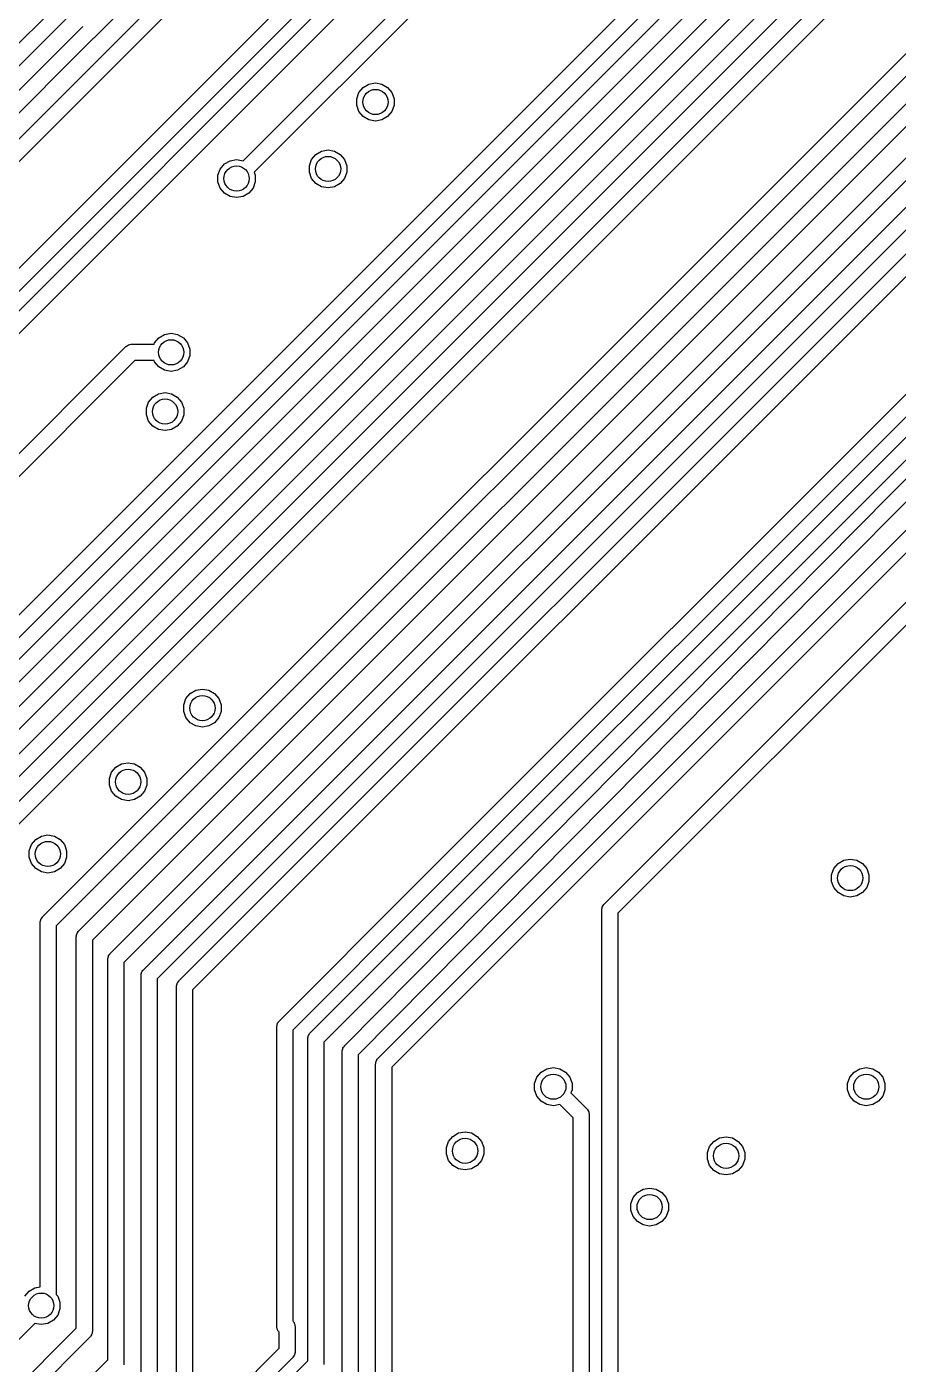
# Model space of a CAD drawing. Extents: x 10 to 287, y -200 to -10.
# Drawn here: x 151.43 to 165.23, y -114.25 to -93.08 of the extents above; entities that cross this region are included whole.
import ezdxf

# ---------------------------------------------------------------- set-up
doc = ezdxf.new("R2010")
doc.units = 0
doc.header["$MEASUREMENT"] = 0
doc.layers.add('BLACK', color=7, linetype='CONTINUOUS')

msp = doc.modelspace()

# ---------------------------------------------------------------- linework, layer by layer
at = {"layer": 'Black'}
for p, q in [((141.871, -102.773), (168.433, -76.2104)), ((168.65, -76.3528), (142.088, -102.915)), ((169.16, -76.5921), (152.5, -93.2519)), ((148.371, -105.323), (173.609, -80.0844)), ((173.826, -80.2268), (148.587, -105.465)), ((148.871, -105.523), (171.581, -82.8133)), ((171.724, -83.0301), (149.088, -105.666)), ((149.371, -105.772), (171.121, -84.0223)), ((171.264, -84.2391), (149.588, -105.915)), ((149.872, -106.021), (170.492, -85.4015)), ((170.634, -85.6183), (150.089, -106.164)), ((148.309, -97.8513), (159.58, -86.5802)), ((150.37, -106.275), (169.978, -86.6664)), ((159.722, -86.797), (148.526, -97.9937)), ((170.121, -86.8832), (150.586, -106.418)), ((149.727, -98.483), (160.802, -87.4088)), ((151.682, -107.169), (171.57, -87.2802)), ((160.944, -87.6256), (149.87, -98.6998)), ((171.713, -87.497), (151.898, -107.311)), ((146.45, -102.431), (160.6, -88.2802)), ((160.78, -88.4598), (146.682, -102.558)), ((152.252, -107.393), (170.462, -89.1823)), ((170.605, -89.3991), (152.469, -107.535)), ((152.753, -107.748), (168.691, -91.809)), ((168.908, -91.9514), (152.969, -107.89)), ((154.855, -95.1989), (157.552, -92.5018)), ((157.73, -92.6832), (155.031, -95.3821)), ((142.722, -102.668), (152.318, -93.0723)), ((153.276, -108.004), (168.195, -93.0854)), ((152.487, -93.2619), (142.939, -102.811)), ((152.492, -93.2594), (152.487, -93.2619)), ((152.495, -93.2551), (152.492, -93.2594)), ((152.5, -93.2519), (152.495, -93.2551)), ((168.412, -93.2278), (153.493, -108.147)), ((156.757, -94.0395), (156.847, -93.9873)), ((156.847, -93.9873), (156.95, -93.9691)), ((156.95, -93.9691), (157.053, -93.9873)), ((157.053, -93.9873), (157.143, -94.0395)), ((156.654, -94.2178), (156.689, -94.1196)), ((156.689, -94.1196), (156.757, -94.0395)), ((157.143, -94.0395), (157.211, -94.1196)), ((157.211, -94.1196), (157.246, -94.2178)), ((153.839, -108.181), (167.713, -94.3072)), ((156.654, -94.3222), (156.654, -94.2178)), ((156.689, -94.4204), (156.654, -94.3222)), ((157.246, -94.3222), (157.211, -94.4204)), ((157.246, -94.2178), (157.246, -94.3222)), ((167.856, -94.524), (154.056, -108.324)), ((156.757, -94.5005), (156.689, -94.4204)), ((156.847, -94.5527), (156.757, -94.5005)), ((156.95, -94.5709), (156.847, -94.5527)), ((157.053, -94.5527), (156.95, -94.5709)), ((157.143, -94.5005), (157.053, -94.5527)), ((157.211, -94.4204), (157.143, -94.5005)), ((156.007, -95.0995), (156.097, -95.0473)), ((156.097, -95.0473), (156.2, -95.0291)), ((156.2, -95.0291), (156.303, -95.0473)), ((156.303, -95.0473), (156.393, -95.0995)), ((154.491, -95.3312), (154.558, -95.2511)), ((154.558, -95.2511), (154.649, -95.1989)), ((154.649, -95.1989), (154.752, -95.1807)), ((154.752, -95.1807), (154.854, -95.1989)), ((154.854, -95.1989), (154.855, -95.1989)), ((155.904, -95.2778), (155.939, -95.1796)), ((155.939, -95.1796), (156.007, -95.0995)), ((156.393, -95.0995), (156.461, -95.1796)), ((156.461, -95.1796), (156.496, -95.2778)), ((154.455, -95.4293), (154.491, -95.3312)), ((154.455, -95.5338), (154.455, -95.4293)), ((155.031, -95.3821), (155.048, -95.4293)), ((155.048, -95.4293), (155.048, -95.5338)), ((155.904, -95.3822), (155.904, -95.2778)), ((155.939, -95.4804), (155.904, -95.3822)), ((156.496, -95.3822), (156.461, -95.4804)), ((156.496, -95.2778), (156.496, -95.3822)), ((154.491, -95.632), (154.455, -95.5338)), ((154.558, -95.7121), (154.491, -95.632)), ((155.012, -95.632), (154.945, -95.7121)), ((155.048, -95.5338), (155.012, -95.632)), ((156.007, -95.5605), (155.939, -95.4804)), ((156.097, -95.6127), (156.007, -95.5605)), ((156.2, -95.6309), (156.097, -95.6127)), ((156.303, -95.6127), (156.2, -95.6309)), ((156.393, -95.5605), (156.303, -95.6127)), ((156.461, -95.4804), (156.393, -95.5605)), ((154.649, -95.7643), (154.558, -95.7121)), ((154.752, -95.7825), (154.649, -95.7643)), ((154.854, -95.7643), (154.752, -95.7825)), ((154.945, -95.7121), (154.854, -95.7643)), ((157.58, -106.66), (166.74, -97.5002)), ((166.883, -97.717), (157.76, -106.84)), ((153.455, -98.0815), (153.522, -98.0015)), ((153.522, -98.0015), (153.613, -97.9492)), ((153.613, -97.9492), (153.716, -97.9311)), ((153.716, -97.9311), (153.819, -97.9492)), ((153.819, -97.9492), (153.909, -98.0015)), ((153.909, -98.0015), (153.976, -98.0815)), ((150.562, -100.581), (153.001, -98.1422)), ((153.001, -98.1422), (153.006, -98.139)), ((153.006, -98.139), (153.009, -98.1347)), ((153.009, -98.1347), (153.024, -98.1264)), ((153.024, -98.1264), (153.037, -98.1169)), ((153.037, -98.1169), (153.043, -98.1154)), ((153.043, -98.1154), (153.047, -98.1126)), ((153.047, -98.1126), (153.064, -98.1097)), ((153.064, -98.1097), (153.08, -98.1054)), ((153.08, -98.1054), (153.085, -98.1059)), ((153.085, -98.1059), (153.091, -98.105)), ((153.091, -98.105), (153.447, -98.105)), ((153.447, -98.105), (153.455, -98.0815)), ((153.976, -98.0815), (154.012, -98.1797)), ((154.012, -98.1797), (154.012, -98.2842)), ((153.143, -98.359), (150.739, -100.764)), ((153.447, -98.359), (153.143, -98.359)), ((153.455, -98.3824), (153.447, -98.359)), ((153.522, -98.4624), (153.455, -98.3824)), ((153.976, -98.3824), (153.909, -98.4624)), ((154.012, -98.2842), (153.976, -98.3824)), ((153.613, -98.5147), (153.522, -98.4624)), ((153.716, -98.5328), (153.613, -98.5147)), ((153.819, -98.5147), (153.716, -98.5328)), ((153.909, -98.4624), (153.819, -98.5147)), ((155.915, -109.005), (166.28, -98.6402)), ((166.423, -98.857), (156.132, -109.148)), ((153.324, -99.1178), (153.359, -99.0196)), ((153.359, -99.0196), (153.427, -98.9395)), ((153.427, -98.9395), (153.517, -98.8873)), ((153.517, -98.8873), (153.62, -98.8691)), ((153.62, -98.8691), (153.723, -98.8873)), ((153.723, -98.8873), (153.813, -98.9395)), ((153.813, -98.9395), (153.881, -99.0196)), ((153.881, -99.0196), (153.916, -99.1178)), ((153.324, -99.2222), (153.324, -99.1178)), ((153.359, -99.3204), (153.324, -99.2222)), ((153.916, -99.2222), (153.881, -99.3204)), ((153.916, -99.1178), (153.916, -99.2222)), ((153.427, -99.4005), (153.359, -99.3204)), ((153.517, -99.4527), (153.427, -99.4005)), ((153.62, -99.4709), (153.517, -99.4527)), ((153.723, -99.4527), (153.62, -99.4709)), ((153.813, -99.4005), (153.723, -99.4527)), ((153.881, -99.3204), (153.813, -99.4005)), ((156.461, -109.21), (165.665, -99.9132)), ((165.845, -100.092), (156.678, -109.351)), ((156.991, -109.403), (165.899, -100.494)), ((166.042, -100.711), (157.207, -109.545)), ((160.57, -106.966), (166.407, -101.129)), ((166.55, -101.346), (160.787, -107.109)), ((153.915, -103.811), (153.95, -103.713)), ((153.95, -103.713), (154.018, -103.633)), ((154.018, -103.633), (154.108, -103.58)), ((154.108, -103.58), (154.211, -103.562)), ((154.211, -103.562), (154.314, -103.58)), ((154.314, -103.58), (154.404, -103.633)), ((154.404, -103.633), (154.472, -103.713)), ((154.472, -103.713), (154.507, -103.811)), ((153.915, -103.915), (153.915, -103.811)), ((153.95, -104.014), (153.915, -103.915)), ((154.507, -103.915), (154.472, -104.014)), ((154.507, -103.811), (154.507, -103.915)), ((154.018, -104.094), (153.95, -104.014)), ((154.108, -104.146), (154.018, -104.094)), ((154.211, -104.164), (154.108, -104.146)), ((154.314, -104.146), (154.211, -104.164)), ((154.404, -104.094), (154.314, -104.146)), ((154.472, -104.014), (154.404, -104.094)), ((152.842, -104.799), (152.932, -104.746)), ((152.932, -104.746), (153.035, -104.728)), ((153.035, -104.728), (153.138, -104.746)), ((153.138, -104.746), (153.228, -104.799)), ((152.739, -104.977), (152.774, -104.879)), ((152.739, -105.081), (152.739, -104.977)), ((152.774, -104.879), (152.842, -104.799)), ((153.228, -104.799), (153.296, -104.879)), ((153.296, -104.879), (153.331, -104.977)), ((153.331, -104.977), (153.331, -105.081)), ((152.774, -105.179), (152.739, -105.081)), ((152.842, -105.259), (152.774, -105.179)), ((153.296, -105.179), (153.228, -105.259)), ((153.331, -105.081), (153.296, -105.179)), ((152.932, -105.312), (152.842, -105.259)), ((153.035, -105.33), (152.932, -105.312)), ((153.138, -105.312), (153.035, -105.33)), ((153.228, -105.259), (153.138, -105.312)), ((151.469, -106.12), (151.504, -106.022)), ((151.504, -106.022), (151.572, -105.942)), ((151.572, -105.942), (151.662, -105.889)), ((151.662, -105.889), (151.765, -105.871)), ((151.765, -105.871), (151.868, -105.889)), ((151.868, -105.889), (151.958, -105.942)), ((151.958, -105.942), (152.026, -106.022)), ((152.026, -106.022), (152.061, -106.12)), ((151.469, -106.224), (151.469, -106.12)), ((151.504, -106.322), (151.469, -106.224)), ((152.061, -106.224), (152.026, -106.322)), ((152.061, -106.12), (152.061, -106.224)), ((164.272, -106.323), (164.362, -106.27)), ((164.362, -106.27), (164.465, -106.252)), ((164.465, -106.252), (164.568, -106.27)), ((164.568, -106.27), (164.658, -106.323)), ((151.572, -106.402), (151.504, -106.322)), ((151.662, -106.455), (151.572, -106.402)), ((151.765, -106.473), (151.662, -106.455)), ((151.868, -106.455), (151.765, -106.473)), ((151.958, -106.402), (151.868, -106.455)), ((152.026, -106.322), (151.958, -106.402)), ((164.169, -106.501), (164.204, -106.403)), ((164.204, -106.403), (164.272, -106.323)), ((164.658, -106.323), (164.726, -106.403)), ((164.726, -106.403), (164.761, -106.501)), ((155.424, -108.816), (157.58, -106.66)), ((164.169, -106.605), (164.169, -106.501)), ((164.204, -106.703), (164.169, -106.605)), ((164.761, -106.605), (164.726, -106.703)), ((164.761, -106.501), (164.761, -106.605)), ((157.76, -106.84), (155.641, -108.959)), ((164.272, -106.783), (164.204, -106.703)), ((164.362, -106.836), (164.272, -106.783)), ((164.465, -106.854), (164.362, -106.836)), ((164.568, -106.836), (164.465, -106.854)), ((164.658, -106.783), (164.568, -106.836)), ((164.726, -106.703), (164.658, -106.783)), ((160.533, -107.056), (160.534, -107.05)), ((160.533, -111.163), (160.533, -107.056)), ((160.534, -107.045), (160.538, -107.029)), ((160.534, -107.05), (160.534, -107.045)), ((160.538, -107.029), (160.541, -107.012)), ((160.541, -107.012), (160.544, -107.008)), ((160.544, -107.008), (160.545, -107.002)), ((160.545, -107.002), (160.554, -106.989)), ((160.554, -106.989), (160.563, -106.974)), ((160.563, -106.974), (160.567, -106.971)), ((160.567, -106.971), (160.57, -106.966)), ((160.787, -107.109), (160.787, -111.163)), ((151.644, -107.259), (151.645, -107.253)), ((151.644, -113.022), (151.644, -107.259)), ((151.645, -107.248), (151.649, -107.232)), ((151.645, -107.253), (151.645, -107.248)), ((151.649, -107.232), (151.652, -107.215)), ((151.652, -107.215), (151.655, -107.21)), ((151.655, -107.21), (151.656, -107.205)), ((151.656, -107.205), (151.666, -107.191)), ((151.666, -107.191), (151.674, -107.177)), ((151.674, -107.177), (151.678, -107.173)), ((151.678, -107.173), (151.682, -107.169)), ((151.898, -107.311), (151.898, -113.143)), ((152.215, -107.472), (152.219, -107.456)), ((152.216, -107.477), (152.215, -107.472)), ((152.215, -107.483), (152.216, -107.477)), ((152.215, -113.678), (152.215, -107.483)), ((152.219, -107.456), (152.222, -107.439)), ((152.222, -107.439), (152.225, -107.434)), ((152.225, -107.434), (152.226, -107.429)), ((152.226, -107.429), (152.236, -107.415)), ((152.236, -107.415), (152.244, -107.401)), ((152.244, -107.401), (152.249, -107.397)), ((152.249, -107.397), (152.252, -107.393)), ((152.469, -107.535), (152.469, -113.731)), ((152.749, -107.752), (152.753, -107.748)), ((152.715, -107.837), (152.716, -107.832)), ((152.715, -114.179), (152.715, -107.837)), ((152.716, -107.826), (152.72, -107.81)), ((152.716, -107.832), (152.716, -107.826)), ((152.72, -107.81), (152.723, -107.794)), ((152.723, -107.794), (152.726, -107.789)), ((152.726, -107.789), (152.727, -107.784)), ((152.727, -107.784), (152.737, -107.77)), ((152.737, -107.77), (152.745, -107.756)), ((152.745, -107.756), (152.749, -107.752)), ((152.969, -107.89), (152.969, -114.231)), ((153.239, -108.083), (153.244, -108.067)), ((153.24, -108.088), (153.239, -108.083)), ((153.239, -108.094), (153.24, -108.088)), ((153.239, -114.564), (153.239, -108.094)), ((153.244, -108.067), (153.247, -108.051)), ((153.247, -108.051), (153.249, -108.046)), ((153.249, -108.046), (153.251, -108.04)), ((153.251, -108.04), (153.26, -108.027)), ((153.26, -108.027), (153.269, -108.012)), ((153.269, -108.012), (153.273, -108.009)), ((153.273, -108.009), (153.276, -108.004)), ((153.493, -108.147), (153.493, -114.617)), ((153.802, -108.26), (153.806, -108.244)), ((153.803, -108.266), (153.802, -108.26)), ((153.802, -108.271), (153.803, -108.266)), ((153.802, -114.694), (153.802, -108.271)), ((153.806, -108.244), (153.809, -108.228)), ((153.809, -108.228), (153.812, -108.223)), ((153.812, -108.223), (153.814, -108.218)), ((153.814, -108.218), (153.823, -108.204)), ((153.823, -108.204), (153.831, -108.19)), ((153.831, -108.19), (153.836, -108.186)), ((153.836, -108.186), (153.839, -108.181)), ((154.056, -108.324), (154.056, -114.746)), ((155.387, -108.906), (155.388, -108.9)), ((155.387, -113.65), (155.387, -108.906)), ((155.388, -108.895), (155.392, -108.879)), ((155.388, -108.9), (155.388, -108.895)), ((155.392, -108.879), (155.395, -108.862)), ((155.395, -108.862), (155.398, -108.858)), ((155.398, -108.858), (155.399, -108.852)), ((155.399, -108.852), (155.409, -108.839)), ((155.409, -108.839), (155.417, -108.824)), ((155.417, -108.824), (155.421, -108.821)), ((155.421, -108.821), (155.424, -108.816)), ((155.641, -108.959), (155.641, -113.562)), ((155.899, -109.028), (155.908, -109.013)), ((155.908, -109.013), (155.912, -109.01)), ((155.912, -109.01), (155.915, -109.005)), ((155.878, -109.084), (155.883, -109.068)), ((155.879, -109.09), (155.878, -109.084)), ((155.878, -109.095), (155.879, -109.09)), ((155.878, -114.049), (155.878, -109.095)), ((155.883, -109.068), (155.886, -109.052)), ((155.886, -109.052), (155.888, -109.047)), ((155.888, -109.047), (155.89, -109.041)), ((155.89, -109.041), (155.899, -109.028)), ((156.132, -109.148), (156.132, -114.049)), ((156.436, -109.246), (156.445, -109.232)), ((156.445, -109.232), (156.454, -109.217)), ((156.454, -109.217), (156.458, -109.214)), ((156.458, -109.214), (156.461, -109.21)), ((156.424, -109.299), (156.425, -109.294)), ((156.424, -117.186), (156.424, -109.299)), ((156.425, -109.288), (156.429, -109.272)), ((156.425, -109.294), (156.425, -109.288)), ((156.429, -109.272), (156.432, -109.255)), ((156.432, -109.255), (156.434, -109.251)), ((156.434, -109.251), (156.436, -109.246)), ((156.678, -109.351), (156.678, -117.239)), ((156.961, -109.449), (156.964, -109.444)), ((156.964, -109.444), (156.965, -109.439)), ((156.965, -109.439), (156.975, -109.425)), ((156.975, -109.425), (156.983, -109.411)), ((156.983, -109.411), (156.987, -109.407)), ((156.987, -109.407), (156.991, -109.403)), ((156.953, -109.493), (156.954, -109.487)), ((156.953, -109.495), (156.953, -109.493)), ((156.953, -117.437), (156.953, -109.495)), ((156.954, -109.482), (156.958, -109.466)), ((156.954, -109.487), (156.954, -109.482)), ((156.958, -109.466), (156.961, -109.449)), ((157.207, -109.545), (157.207, -117.49)), ((159.505, -109.705), (159.573, -109.625)), ((159.573, -109.625), (159.663, -109.572)), ((159.663, -109.572), (159.766, -109.554)), ((159.766, -109.554), (159.869, -109.572)), ((159.869, -109.572), (159.959, -109.625)), ((159.959, -109.625), (160.027, -109.705)), ((164.458, -109.705), (164.526, -109.625)), ((164.526, -109.625), (164.616, -109.572)), ((164.616, -109.572), (164.719, -109.554)), ((164.719, -109.554), (164.822, -109.572)), ((164.822, -109.572), (164.912, -109.625)), ((164.912, -109.625), (164.98, -109.705)), ((159.47, -109.803), (159.505, -109.705)), ((159.47, -109.907), (159.47, -109.803)), ((160.027, -109.705), (160.062, -109.803)), ((160.062, -109.803), (160.062, -109.907)), ((164.423, -109.803), (164.458, -109.705)), ((164.423, -109.907), (164.423, -109.803)), ((164.98, -109.705), (165.015, -109.803)), ((165.015, -109.803), (165.015, -109.907)), ((159.505, -110.005), (159.47, -109.907)), ((159.573, -110.085), (159.505, -110.005)), ((160.062, -109.907), (160.045, -109.954)), ((160.045, -109.954), (160.296, -110.205)), ((164.458, -110.005), (164.423, -109.907)), ((164.526, -110.085), (164.458, -110.005)), ((164.98, -110.005), (164.912, -110.085)), ((165.015, -109.907), (164.98, -110.005)), ((159.663, -110.138), (159.573, -110.085)), ((159.766, -110.156), (159.663, -110.138)), ((159.869, -110.138), (159.766, -110.156)), ((160.079, -110.348), (159.869, -110.138)), ((159.869, -110.138), (159.869, -110.138)), ((160.296, -110.205), (160.299, -110.21)), ((160.299, -110.21), (160.303, -110.213)), ((160.303, -110.213), (160.312, -110.228)), ((160.312, -110.228), (160.321, -110.241)), ((160.321, -110.241), (160.323, -110.247)), ((160.323, -110.247), (160.325, -110.252)), ((160.325, -110.252), (160.328, -110.268)), ((160.328, -110.268), (160.333, -110.284)), ((160.333, -110.284), (160.332, -110.29)), ((160.332, -110.29), (160.333, -110.295)), ((164.616, -110.138), (164.526, -110.085)), ((164.719, -110.156), (164.616, -110.138)), ((164.822, -110.138), (164.719, -110.156)), ((164.912, -110.085), (164.822, -110.138)), ((160.079, -119.497), (160.079, -110.348)), ((160.333, -110.295), (160.333, -119.55)), ((158.108, -110.721), (158.176, -110.641)), ((158.176, -110.641), (158.266, -110.588)), ((158.266, -110.588), (158.369, -110.57)), ((158.369, -110.57), (158.472, -110.588)), ((158.472, -110.588), (158.562, -110.641)), ((158.562, -110.641), (158.63, -110.721)), ((162.307, -110.72), (162.397, -110.667)), ((162.397, -110.667), (162.5, -110.649)), ((162.5, -110.649), (162.603, -110.667)), ((162.603, -110.667), (162.693, -110.72)), ((158.073, -110.819), (158.108, -110.721)), ((158.073, -110.923), (158.073, -110.819)), ((158.108, -111.021), (158.073, -110.923)), ((158.63, -110.721), (158.665, -110.819)), ((158.665, -110.923), (158.63, -111.021)), ((158.665, -110.819), (158.665, -110.923)), ((162.204, -110.898), (162.239, -110.8)), ((162.204, -111.002), (162.204, -110.898)), ((162.239, -110.8), (162.307, -110.72)), ((162.693, -110.72), (162.761, -110.8)), ((162.761, -110.8), (162.796, -110.898)), ((162.796, -110.898), (162.796, -111.002)), ((158.176, -111.101), (158.108, -111.021)), ((158.266, -111.154), (158.176, -111.101)), ((158.562, -111.101), (158.472, -111.154)), ((158.63, -111.021), (158.562, -111.101)), ((162.239, -111.1), (162.204, -111.002)), ((162.307, -111.18), (162.239, -111.1)), ((162.761, -111.1), (162.693, -111.18)), ((162.796, -111.002), (162.761, -111.1)), ((158.369, -111.172), (158.266, -111.154)), ((158.472, -111.154), (158.369, -111.172)), ((160.533, -111.379), (160.533, -111.163)), ((160.787, -111.163), (160.787, -111.379)), ((162.397, -111.233), (162.307, -111.18)), ((162.5, -111.251), (162.397, -111.233)), ((162.603, -111.233), (162.5, -111.251)), ((162.693, -111.18), (162.603, -111.233)), ((160.533, -120.11), (160.533, -111.379)), ((160.787, -111.379), (160.787, -120.162)), ((161.029, -111.61), (161.097, -111.53)), ((161.097, -111.53), (161.187, -111.477)), ((161.187, -111.477), (161.29, -111.459)), ((161.29, -111.459), (161.393, -111.477)), ((161.393, -111.477), (161.483, -111.53)), ((161.483, -111.53), (161.551, -111.61)), ((160.994, -111.708), (161.029, -111.61)), ((160.994, -111.812), (160.994, -111.708)), ((161.551, -111.61), (161.586, -111.708)), ((161.586, -111.708), (161.586, -111.812)), ((161.029, -111.91), (160.994, -111.812)), ((161.097, -111.99), (161.029, -111.91)), ((161.551, -111.91), (161.483, -111.99)), ((161.586, -111.812), (161.551, -111.91)), ((161.187, -112.043), (161.097, -111.99)), ((161.29, -112.061), (161.187, -112.043)), ((161.393, -112.043), (161.29, -112.061)), ((161.483, -111.99), (161.393, -112.043)), ((151.467, -113.09), (151.557, -113.037)), ((151.557, -113.037), (151.644, -113.022)), ((151.399, -113.17), (151.467, -113.09)), ((151.898, -113.143), (151.921, -113.17)), ((151.921, -113.17), (151.956, -113.268)), ((151.956, -113.372), (151.921, -113.47)), ((151.956, -113.268), (151.956, -113.372)), ((151.557, -113.603), (147.95, -117.21)), ((148.371, -117.522), (152.215, -113.678)), ((151.66, -113.621), (151.557, -113.603)), ((151.557, -113.603), (151.557, -113.603)), ((151.763, -113.603), (151.66, -113.621)), ((151.853, -113.55), (151.763, -113.603)), ((151.921, -113.47), (151.853, -113.55)), ((155.389, -113.661), (155.387, -113.65)), ((155.389, -113.672), (155.389, -113.661)), ((155.393, -113.682), (155.389, -113.672)), ((155.641, -113.562), (155.648, -113.568)), ((155.648, -113.568), (155.654, -113.578)), ((155.654, -113.578), (155.661, -113.587)), ((155.661, -113.587), (155.665, -113.597)), ((155.665, -113.597), (155.67, -113.607)), ((155.67, -113.607), (155.672, -113.618)), ((155.672, -113.618), (155.676, -113.628)), ((155.676, -113.628), (155.676, -113.639)), ((155.676, -113.639), (155.678, -113.65)), ((155.678, -113.65), (155.678, -114.049)), ((152.431, -113.821), (148.632, -117.62)), ((152.435, -113.816), (152.431, -113.821)), ((152.439, -113.813), (152.435, -113.816)), ((152.447, -113.798), (152.439, -113.813)), ((152.457, -113.785), (152.447, -113.798)), ((152.458, -113.779), (152.457, -113.785)), ((152.461, -113.774), (152.458, -113.779)), ((152.464, -113.758), (152.461, -113.774)), ((152.468, -113.742), (152.464, -113.758)), ((152.469, -113.731), (152.468, -113.737)), ((152.468, -113.737), (152.468, -113.742)), ((155.395, -113.693), (155.393, -113.682)), ((155.4, -113.703), (155.395, -113.693)), ((155.404, -113.713), (155.4, -113.703)), ((155.411, -113.722), (155.404, -113.713)), ((155.417, -113.732), (155.411, -113.722)), ((155.424, -113.738), (155.417, -113.732)), ((155.424, -113.996), (155.424, -113.738)), ((151.46, -117.96), (155.424, -113.996)), ((155.667, -114.097), (155.666, -114.103)), ((155.67, -114.093), (155.667, -114.097)), ((155.673, -114.076), (155.67, -114.093)), ((155.677, -114.06), (155.673, -114.076)), ((155.678, -114.049), (155.677, -114.055)), ((155.677, -114.055), (155.677, -114.06)), ((155.878, -114.192), (155.878, -114.049)), ((156.132, -114.049), (156.132, -114.245)), ((149.872, -117.022), (152.715, -114.179)), ((155.641, -114.139), (151.677, -118.103)), ((152.256, -117.814), (155.878, -114.192)), ((152.969, -114.242), (152.965, -114.258)), ((152.969, -114.231), (152.969, -114.237)), ((152.969, -114.237), (152.969, -114.242)), ((155.644, -114.134), (155.641, -114.139)), ((155.648, -114.131), (155.644, -114.134)), ((155.656, -114.116), (155.648, -114.131)), ((155.666, -114.103), (155.656, -114.116)), ((156.132, -114.245), (156.131, -114.251))]:
    msp.add_line(p, q, dxfattribs=at)
for centre in [(156.95, -94.27), (156.2, -95.33), (154.752, -95.4816), (153.716, -98.232), (153.62, -99.17), (154.211, -103.863), (153.035, -105.029), (151.765, -106.172), (164.465, -106.553), (159.766, -109.855), (164.719, -109.855), (158.369, -110.871), (162.5, -110.95), (161.29, -111.76), (151.66, -113.32)]:
    msp.add_circle(centre, 0.1994, dxfattribs=at)

doc.saveas('drawing.dxf')
